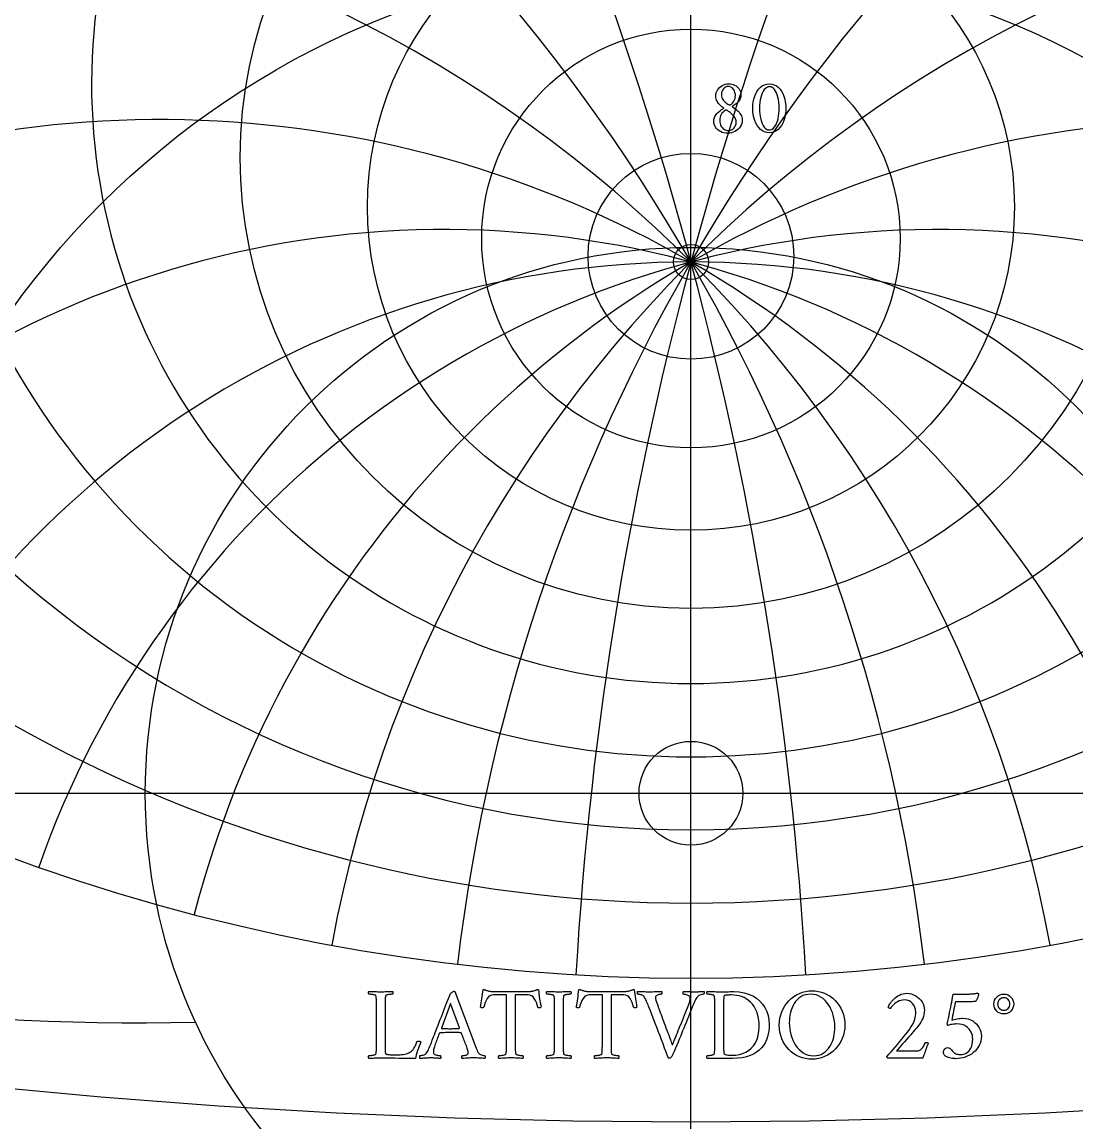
# Model space of a CAD drawing. Header units: millimetres. Extents: x -32.4 to 32.3, y -32.4 to 33.4.
# Drawn here: x -16.76 to 9.65, y -8.23 to 19.31 of the extents above; entities that cross this region are included whole.
import ezdxf

# ---------------------------------------------------------------- set-up
doc = ezdxf.new("R2010")
doc.units = ezdxf.units.MM
for name, color, linetype in [('CUT_INNER', 6, 'Continuous'), ('CUT_OUTER', 1, 'Continuous'), ('ENGRAVE', 7, 'Continuous'), ('ENGRAVE_FINE', 8, 'Continuous'), ('TEXT', 5, 'Continuous')]:
    doc.layers.add(name, color=color, linetype=linetype)

msp = doc.modelspace()

# ---------------------------------------------------------------- linework, layer by layer
at = {"layer": 'CUT_INNER'}
msp.add_circle((0, 0), 1.3, dxfattribs=at)
at = {"layer": 'CUT_OUTER'}
msp.add_arc((-0.0002, -0.0001), 32.35, 127.26523, 87.73645, dxfattribs=at)
at = {"layer": 'ENGRAVE'}
for points in [[(0, -31.9), (0, 31.9)], [(-31.9, 0), (31.9, 0)]]:
    msp.add_lwpolyline(points, dxfattribs=at)
for centre, radius in [((0, 0), 31.9), ((0, 15.9212), 11.2919), ((0, 14.686), 8.1021), ((0, 0), 20.8814), ((0, 13.8918), 5.2425), ((0, 13.4465), 2.5763), ((0, 0), 13.6687), ((0, 13.3029), 0.438)]:
    msp.add_circle(centre, radius, dxfattribs=at)
for centre, radius, start, end in [((0, 17.7632), 15.0141, 116.667, 63.333), ((0, 20.5123), 19.6005, 164.66343, 15.33657), ((0, 24.7502), 25.6619, 191.51133, 348.48867), ((0, -9.7372), 23.0401, 25, 155), ((0, -9.7372), 23.0401, 25, 155), ((0, 31.7391), 34.4882, 212.59051, 327.40949), ((0, 44.7803), 49.4096, 230.79439, 309.20561), ((-13.8782, 51.7941), 57.5436, 251.886951, 271.462631)]:
    msp.add_arc(centre, radius, start, end, dxfattribs=at)
at = {"layer": 'ENGRAVE_FINE'}
for centre, radius, start, end in [((-85.9867, -9.7372), 89.02, 3.343595, 27.337032), ((-85.9867, -9.7372), 89.02, 3.343595, 27.337032), ((85.9867, -9.7372), 89.02, 152.662968, 176.656405), ((85.9867, -9.7372), 89.02, 152.662968, 176.656405), ((-39.9066, -9.7372), 46.0802, 6.79908, 56.16718), ((-39.9066, -9.7372), 46.0802, 6.79908, 56.16718), ((39.9066, -9.7372), 46.0802, 123.83282, 173.20092), ((39.9066, -9.7372), 46.0802, 123.83282, 173.20092), ((-23.0401, -9.7372), 32.5836, 10.49339, 88.65012), ((-23.0401, -9.7372), 32.5836, 10.49339, 88.65012), ((23.0401, -9.7372), 32.5836, 91.34988, 169.50661), ((23.0401, -9.7372), 32.5836, 91.34988, 169.50661), ((-13.3022, -9.7372), 26.6044, 14.58788, 128.69057), ((-13.3022, -9.7372), 26.6044, 14.58788, 128.69057), ((13.3022, -9.7372), 26.6044, 51.30943, 165.41212), ((13.3022, -9.7372), 26.6044, 51.30943, 165.41212), ((-6.1736, -9.7372), 23.8528, 19.3086, 147.77007), ((-6.1736, -9.7372), 23.8528, 19.3086, 147.77007), ((6.1736, -9.7372), 23.8528, 32.22993, 160.6914), ((6.1736, -9.7372), 23.8528, 32.22993, 160.6914), ((0, 166.5913), 174.8167, 259.637891, 280.362109)]:
    msp.add_arc(centre, radius, start, end, dxfattribs=at)
at = {"layer": 'TEXT'}
for points in [[(0.9383, 17.7649), (0.9802, 17.7628), (1.0202, 17.7566), (1.0584, 17.7463), (1.0947, 17.7318), (1.1284, 17.7135), (1.1586, 17.6915), (1.1853, 17.6659), (1.2084, 17.6366), (1.2271, 17.6039), (1.2404, 17.5677), (1.2485, 17.5281), (1.2511, 17.4851), (1.2489, 17.4494), (1.2424, 17.4161), (1.2315, 17.3853), (1.2162, 17.3569), (1.1978, 17.3307), (1.1775, 17.3064), (1.1555, 17.284), (1.1316, 17.2636), (1.1072, 17.2449), (1.0833, 17.2277), (1.0601, 17.2119), (1.0374, 17.1976), (1.0323, 17.1954), (1.0306, 17.1927), (1.0323, 17.1896), (1.0374, 17.1859), (1.0665, 17.1692), (1.0955, 17.15), (1.1243, 17.1284), (1.153, 17.1043), (1.1805, 17.0783), (1.2055, 17.0509), (1.2281, 17.022), (1.2482, 16.9916), (1.2648, 16.9602), (1.2766, 16.928), (1.2837, 16.8951), (1.2861, 16.8615), (1.2829, 16.8151), (1.2735, 16.7711), (1.2577, 16.7296), (1.2356, 16.6905), (1.2083, 16.6546), (1.1771, 16.6228), (1.1418, 16.5949), (1.1025, 16.571), (1.0604, 16.5519), (1.0168, 16.5383), (0.9716, 16.5301), (0.9247, 16.5273), (0.8747, 16.5298), (0.8274, 16.537), (0.7829, 16.5492), (0.7412, 16.5662), (0.7031, 16.5876), (0.6695, 16.6128), (0.6404, 16.642), (0.6158, 16.675), (0.5963, 16.7113), (0.5823, 16.7503), (0.574, 16.7919), (0.5712, 16.8362), (0.5729, 16.8666), (0.578, 16.8955), (0.5865, 16.9229), (0.5984, 16.9489), (0.6128, 16.9734), (0.629, 16.9965), (0.6468, 17.0181), (0.6664, 17.0383), (0.6868, 17.057), (0.7074, 17.0742), (0.7281, 17.09), (0.7489, 17.1043), (0.7689, 17.1173), (0.7871, 17.1291), (0.8034, 17.1397), (0.8179, 17.149), (0.8208, 17.1518), (0.8218, 17.1543), (0.8208, 17.1567), (0.8179, 17.1587), (0.798, 17.1717), (0.7773, 17.1871), (0.7558, 17.2052), (0.7334, 17.2257), (0.7114, 17.2485), (0.6911, 17.2731), (0.6726, 17.2995), (0.6557, 17.3277), (0.6417, 17.3576), (0.6316, 17.3889), (0.6256, 17.4217), (0.6236, 17.456), (0.6264, 17.496), (0.6345, 17.5346), (0.6482, 17.5718), (0.6673, 17.6075), (0.6909, 17.6408), (0.7181, 17.6709), (0.7487, 17.6976), (0.7829, 17.7211), (0.8196, 17.7403), (0.8577, 17.7539), (0.8973, 17.7621), (0.9383, 17.7649)], [(0.9286, 17.6988), (0.8959, 17.6949), (0.8657, 17.6833), (0.8381, 17.6638), (0.813, 17.6366), (0.7922, 17.6041), (0.7773, 17.5686), (0.7684, 17.5303), (0.7654, 17.489), (0.7676, 17.4544), (0.7739, 17.4227), (0.7846, 17.3937), (0.7994, 17.3676), (0.8172, 17.3439), (0.8366, 17.3226), (0.8575, 17.3036), (0.8801, 17.2869), (0.9026, 17.272), (0.9238, 17.2583), (0.9434, 17.2458), (0.9617, 17.2345), (0.9638, 17.2336), (0.9665, 17.233), (0.9697, 17.2327), (0.9733, 17.2325), (0.9742, 17.2325), (0.9748, 17.2325), (0.9751, 17.2325), (0.9753, 17.2325), (0.978, 17.2327), (0.9806, 17.233), (0.9829, 17.2336), (0.985, 17.2345), (1.0127, 17.2551), (1.0374, 17.2782), (1.0593, 17.3037), (1.0782, 17.3316), (1.0935, 17.362), (1.1044, 17.3948), (1.111, 17.43), (1.1132, 17.4676), (1.1118, 17.4955), (1.1076, 17.523), (1.1006, 17.5499), (1.0908, 17.5764), (1.0785, 17.6015), (1.0639, 17.6245), (1.047, 17.6453), (1.0277, 17.6638), (1.0062, 17.6791), (0.9825, 17.6901), (0.9567, 17.6966), (0.9286, 17.6988)], [(1.9622, 17.761), (2.0266, 17.7557), (2.0858, 17.7401), (2.1397, 17.714), (2.1885, 17.6774), (2.2318, 17.6322), (2.2696, 17.5801), (2.3018, 17.521), (2.3284, 17.455), (2.3492, 17.3839), (2.3641, 17.3095), (2.373, 17.2319), (2.376, 17.1509), (2.3729, 17.07), (2.3638, 16.9924), (2.3487, 16.918), (2.3274, 16.8469), (2.3004, 16.7809), (2.2679, 16.7216), (2.23, 16.6691), (2.1866, 16.6235), (2.1379, 16.5865), (2.0843, 16.5601), (2.0257, 16.5443), (1.9622, 16.539), (1.9002, 16.5443), (1.8427, 16.5601), (1.7895, 16.5865), (1.7407, 16.6235), (1.6968, 16.6691), (1.6584, 16.7216), (1.6254, 16.7809), (1.5979, 16.8469), (1.5762, 16.918), (1.5608, 16.9924), (1.5515, 17.07), (1.5484, 17.1509), (1.5514, 17.2319), (1.5605, 17.3095), (1.5757, 17.3839), (1.5969, 17.455), (1.624, 17.521), (1.6567, 17.5801), (1.6949, 17.6322), (1.7388, 17.6774), (1.7877, 17.714), (1.8412, 17.7401), (1.8994, 17.7557), (1.9622, 17.761)], [(1.9719, 17.691), (1.9335, 17.6865), (1.8978, 17.6728), (1.865, 17.6501), (1.8349, 17.6182), (1.8079, 17.5787), (1.7842, 17.5329), (1.7637, 17.481), (1.7465, 17.4229), (1.7329, 17.36), (1.7232, 17.2937), (1.7174, 17.224), (1.7154, 17.1509), (1.7174, 17.0786), (1.7232, 17.0094), (1.7329, 16.9431), (1.7465, 16.8799), (1.7635, 16.8214), (1.7832, 16.769), (1.8057, 16.7228), (1.831, 16.6827), (1.8588, 16.6505), (1.8886, 16.6274), (1.9205, 16.6135), (1.9544, 16.6089), (1.9953, 16.6137), (2.0326, 16.6279), (2.0662, 16.6515), (2.0962, 16.6847), (2.1226, 16.7257), (2.1455, 16.7731), (2.1649, 16.8268), (2.1807, 16.8867), (2.1931, 16.9512), (2.2019, 17.0184), (2.2071, 17.0882), (2.2089, 17.1607), (2.207, 17.2336), (2.2014, 17.3027), (2.192, 17.3681), (2.1788, 17.4297), (2.1623, 17.4864), (2.1428, 17.5371), (2.1205, 17.5816), (2.0952, 17.6201), (2.0675, 17.6511), (2.0377, 17.6733), (2.0058, 17.6866), (1.9719, 17.691)], [(0.9286, 16.5953), (0.9729, 16.599), (1.0124, 16.6099), (1.0472, 16.6281), (1.0773, 16.6536), (1.1015, 16.6851), (1.1188, 16.7211), (1.1292, 16.7618), (1.1326, 16.8071), (1.1306, 16.8358), (1.1244, 16.8637), (1.114, 16.8907), (1.0996, 16.9168), (1.0824, 16.9419), (1.0637, 16.9654), (1.0435, 16.9875), (1.0219, 17.0082), (0.9999, 17.0272), (0.9787, 17.0443), (0.9581, 17.0597), (0.9383, 17.0732), (0.9207, 17.0847), (0.9068, 17.0936), (0.8965, 17.1002), (0.8898, 17.1043), (0.8861, 17.106), (0.883, 17.1072), (0.8803, 17.108), (0.8781, 17.1082), (0.8754, 17.1081), (0.8733, 17.1077), (0.8716, 17.1071), (0.8703, 17.1063), (0.8341, 17.0811), (0.8031, 17.0543), (0.7773, 17.0258), (0.7567, 16.9955), (0.741, 16.9626), (0.7297, 16.9261), (0.723, 16.8859), (0.7208, 16.8421), (0.7227, 16.8046), (0.7285, 16.7699), (0.7382, 16.7381), (0.7518, 16.709), (0.7684, 16.6829), (0.7871, 16.6602), (0.8078, 16.6407), (0.8305, 16.6245), (0.8545, 16.6117), (0.8788, 16.6026), (0.9036, 16.5971), (0.9286, 16.5953)], [(-6.5173, -6.2805), (-6.5157, -6.2765), (-6.5111, -6.2646), (-6.5034, -6.2448), (-6.4926, -6.217), (-6.4793, -6.1824), (-6.4638, -6.1422), (-6.4463, -6.0963), (-6.4266, -6.0447), (-6.4051, -5.9888), (-6.3822, -5.9298), (-6.3579, -5.8677), (-6.332, -5.8025), (-6.3054, -5.7354), (-6.2786, -5.6672), (-6.2517, -5.5981), (-6.2245, -5.528), (-6.1976, -5.4581), (-6.1711, -5.3897), (-6.1451, -5.3228), (-6.1196, -5.2573), (-6.0951, -5.1945), (-6.072, -5.1355), (-6.0504, -5.0805), (-6.0303, -5.0293), (-6.0236, -5.0186), (-6.0138, -5.0073), (-6.0009, -4.9953), (-5.9849, -4.9827), (-5.9685, -4.9714), (-5.9542, -4.9633), (-5.942, -4.9584), (-5.9318, -4.9568), (-5.9295, -4.9569), (-5.9276, -4.9571), (-5.9263, -4.9575), (-5.9254, -4.9581), (-5.9245, -4.9588), (-5.9231, -4.9597), (-5.9212, -4.9608), (-5.9189, -4.962), (-5.4034, -6.3141), (-5.378, -6.3808), (-5.3587, -6.4307), (-5.3456, -6.4637), (-5.3387, -6.4799), (-5.3306, -6.4937), (-5.3196, -6.5065), (-5.3054, -6.5183), (-5.2881, -6.5291), (-5.2694, -6.5388), (-5.2506, -6.5469), (-5.2318, -6.5536), (-5.213, -6.5589), (-5.1959, -6.5629), (-5.1823, -6.5657), (-5.172, -6.5674), (-5.1651, -6.568), (-5.1607, -6.5753), (-5.158, -6.5845), (-5.1568, -6.5954), (-5.1573, -6.6081), (-5.1586, -6.6204), (-5.1599, -6.6298), (-5.1612, -6.6365), (-5.1625, -6.6405), (-5.1991, -6.638), (-5.2337, -6.6356), (-5.2664, -6.6335), (-5.2972, -6.6314), (-5.3285, -6.6297), (-5.3626, -6.6285), (-5.3997, -6.6278), (-5.4397, -6.6276), (-5.4819, -6.6278), (-5.5203, -6.6285), (-5.555, -6.6297), (-5.586, -6.6314), (-5.617, -6.6335), (-5.6518, -6.6356), (-5.6902, -6.638), (-5.7324, -6.6405), (-5.7368, -6.6344), (-5.7398, -6.6263), (-5.7414, -6.6162), (-5.7414, -6.6042), (-5.7402, -6.5923), (-5.7379, -6.5822), (-5.7344, -6.5741), (-5.7298, -6.568), (-5.7165, -6.5674), (-5.7, -6.5657), (-5.6803, -6.5629), (-5.6573, -6.5589), (-5.6346, -6.554), (-5.6158, -6.5482), (-5.6009, -6.5417), (-5.5899, -6.5343), (-5.5854, -6.5282), (-5.5821, -6.5201), (-5.5802, -6.51), (-5.5796, -6.498), (-5.5806, -6.4844), (-5.5838, -6.4666), (-5.589, -6.4449), (-5.5964, -6.419), (-5.6054, -6.3903), (-5.6155, -6.3598), (-5.6267, -6.3275), (-5.6391, -6.2934), (-5.6521, -6.2587), (-5.665, -6.2244), (-5.678, -6.1907), (-5.6909, -6.1574), (-5.7033, -6.1258), (-5.7146, -6.0972), (-5.7247, -6.0714), (-5.7337, -6.0486), (-5.741, -6.0299), (-5.7463, -6.0166), (-5.7495, -6.0085), (-5.7505, -6.0059), (-5.7508, -6.0056), (-5.7518, -6.0046), (-5.7534, -6.003), (-5.7557, -6.0007), (-5.7583, -5.9984), (-5.7609, -5.9968), (-5.7635, -5.9958), (-5.7661, -5.9955), (-5.7866, -5.9944), (-5.8094, -5.9936), (-5.8345, -5.9931), (-5.8619, -5.9929), (-5.8899, -5.9929), (-5.9169, -5.9929), (-5.943, -5.9929), (-5.9681, -5.9929), (-5.9746, -5.9929), (-5.9811, -5.9929), (-5.9875, -5.9929), (-5.994, -5.9929), (-6.0003, -5.9929), (-6.0063, -5.9929), (-6.012, -5.9929), (-6.0173, -5.9929), (-6.0547, -5.993), (-6.0892, -5.9932), (-6.1208, -5.9937), (-6.1494, -5.9942), (-6.1786, -5.9951), (-6.2116, -5.9965), (-6.2485, -5.9983), (-6.2893, -6.0007), (-6.2908, -6.0009), (-6.2925, -6.0017), (-6.2946, -6.0029), (-6.2971, -6.0046), (-6.2993, -6.0063), (-6.301, -6.0075), (-6.3019, -6.0082), (-6.3023, -6.0085), (-6.3035, -6.0117), (-6.3071, -6.0214), (-6.3132, -6.0376), (-6.3217, -6.0603), (-6.3319, -6.0874), (-6.3431, -6.1169), (-6.3552, -6.1489), (-6.3683, -6.1833), (-6.3815, -6.2184), (-6.3939, -6.2523), (-6.4055, -6.2851), (-6.4162, -6.3167), (-6.4268, -6.3478), (-6.4353, -6.3763), (-6.4417, -6.4022), (-6.446, -6.4255), (-6.4489, -6.4464), (-6.4509, -6.465), (-6.4521, -6.4814), (-6.4525, -6.4954), (-6.45, -6.509), (-6.4425, -6.521), (-6.4299, -6.5316), (-6.4123, -6.5408), (-6.3921, -6.5485), (-6.3715, -6.5547), (-6.3507, -6.5595), (-6.3295, -6.5628), (-6.3101, -6.5651), (-6.2948, -6.5667), (-6.2836, -6.5677), (-6.2764, -6.568), (-6.2739, -6.5719), (-6.2718, -6.5787), (-6.27, -6.5881), (-6.2686, -6.6004), (-6.2678, -6.6131), (-6.2679, -6.624), (-6.2691, -6.6331), (-6.2712, -6.6405), (-6.2949, -6.6392), (-6.3168, -6.6379), (-6.337, -6.6366), (-6.3554, -6.6353), (-6.3728, -6.634), (-6.3903, -6.6327), (-6.4078, -6.6314), (-6.4253, -6.6301), (-6.4442, -6.629), (-6.4658, -6.6282), (-6.4901, -6.6277), (-6.5173, -6.6276), (-6.5446, -6.6277), (-6.5697, -6.6282), (-6.5925, -6.629), (-6.6131, -6.6301), (-6.6325, -6.6314), (-6.6519, -6.6327), (-6.6714, -6.634), (-6.6908, -6.6353), (-6.7115, -6.6366), (-6.7348, -6.6379), (-6.7607, -6.6392), (-6.7892, -6.6405), (-6.7915, -6.6365), (-6.7931, -6.6298), (-6.7941, -6.6204), (-6.7944, -6.6081), (-6.7941, -6.5954), (-6.7931, -6.5845), (-6.7915, -6.5753), (-6.7892, -6.568), (-6.7756, -6.5672), (-6.7578, -6.5651), (-6.7361, -6.5614), (-6.7102, -6.5563), (-6.6847, -6.5496), (-6.6639, -6.5411), (-6.6478, -6.5308), (-6.6364, -6.5188), (-6.6177, -6.4934), (-6.6005, -6.4666), (-6.5847, -6.4384), (-6.5704, -6.4087), (-6.5568, -6.3778), (-6.5435, -6.3462), (-6.5303, -6.3137), (-6.5173, -6.2805)], [(-4.0202, -4.9594), (-4.0035, -4.9586), (-3.9846, -4.9561), (-3.9634, -4.9521), (-3.9399, -4.9464), (-3.9169, -4.9401), (-3.8971, -4.9341), (-3.8806, -4.9285), (-3.8674, -4.9231), (-3.8578, -4.9186), (-3.8499, -4.9154), (-3.8436, -4.9134), (-3.8389, -4.9128), (-3.8348, -4.9131), (-3.8304, -4.9141), (-3.8257, -4.9157), (-3.8207, -4.9179), (-3.814, -4.9757), (-3.8068, -5.0326), (-3.7991, -5.0884), (-3.7909, -5.1433), (-3.7823, -5.1972), (-3.7731, -5.2502), (-3.7635, -5.3021), (-3.7534, -5.3531), (-3.7565, -5.3559), (-3.7605, -5.3589), (-3.7655, -5.3623), (-3.7715, -5.3661), (-3.7783, -5.3693), (-3.7858, -5.3712), (-3.7939, -5.3719), (-3.8026, -5.3712), (-3.8155, -5.3704), (-3.8259, -5.368), (-3.8337, -5.364), (-3.8389, -5.3583), (-3.8539, -5.295), (-3.8732, -5.2372), (-3.8967, -5.1849), (-3.9243, -5.1381), (-3.9564, -5.0996), (-3.993, -5.0721), (-4.0341, -5.0556), (-4.0798, -5.05), (-4.401, -5.05), (-4.401, -6.34), (-4.4009, -6.368), (-4.4006, -6.3951), (-4.4002, -6.4211), (-4.3997, -6.4462), (-4.3984, -6.4697), (-4.3961, -6.4909), (-4.3926, -6.5099), (-4.388, -6.5265), (-4.3835, -6.5328), (-4.3751, -6.5388), (-4.3628, -6.5445), (-4.3466, -6.5498), (-4.3282, -6.5546), (-4.3093, -6.5586), (-4.29, -6.5617), (-4.2701, -6.5641), (-4.2516, -6.5658), (-4.2361, -6.567), (-4.2238, -6.5677), (-4.2145, -6.568), (-4.211, -6.5741), (-4.2083, -6.5822), (-4.2064, -6.5923), (-4.2054, -6.6042), (-4.2055, -6.6162), (-4.207, -6.6263), (-4.21, -6.6344), (-4.2145, -6.6405), (-4.2529, -6.638), (-4.2905, -6.6356), (-4.3274, -6.6335), (-4.3634, -6.6314), (-4.3993, -6.6297), (-4.4356, -6.6285), (-4.4724, -6.6278), (-4.5098, -6.6276), (-4.5462, -6.6278), (-4.5829, -6.6285), (-4.62, -6.6297), (-4.6574, -6.6314), (-4.6951, -6.6335), (-4.7332, -6.6356), (-4.7715, -6.638), (-4.8102, -6.6405), (-4.8147, -6.6344), (-4.8177, -6.6263), (-4.8192, -6.6162), (-4.8193, -6.6042), (-4.8182, -6.5923), (-4.8164, -6.5822), (-4.8137, -6.5741), (-4.8102, -6.568), (-4.8008, -6.5677), (-4.7882, -6.567), (-4.7723, -6.5658), (-4.7532, -6.5641), (-4.7328, -6.5617), (-4.7128, -6.5586), (-4.6933, -6.5546), (-4.6742, -6.5498), (-4.6576, -6.5445), (-4.6454, -6.5388), (-4.6376, -6.5328), (-4.6341, -6.5265), (-4.6295, -6.5099), (-4.626, -6.4909), (-4.6236, -6.4697), (-4.6224, -6.4462), (-4.6219, -6.4211), (-4.6215, -6.3951), (-4.6212, -6.368), (-4.6211, -6.34), (-4.6211, -5.05), (-4.9475, -5.05), (-4.9932, -5.0556), (-5.0343, -5.0721), (-5.0709, -5.0996), (-5.1029, -5.1381), (-5.1308, -5.1849), (-5.1547, -5.2372), (-5.1748, -5.295), (-5.191, -5.3583), (-5.1962, -5.364), (-5.204, -5.368), (-5.2143, -5.3704), (-5.2273, -5.3712), (-5.2359, -5.3719), (-5.2438, -5.3712), (-5.2508, -5.3693), (-5.2571, -5.3661), (-5.2625, -5.3623), (-5.2671, -5.3589), (-5.2709, -5.3559), (-5.2739, -5.3531), (-5.2639, -5.3021), (-5.2545, -5.2502), (-5.2457, -5.1972), (-5.2376, -5.1433), (-5.23, -5.0884), (-5.2227, -5.0326), (-5.2158, -4.9757), (-5.2091, -4.9179), (-5.2023, -4.9159), (-5.1949, -4.915), (-5.1868, -4.9153), (-5.1781, -4.9166), (-5.1695, -4.9187), (-5.1619, -4.9209), (-5.1552, -4.9232), (-5.1496, -4.9257), (-5.1367, -4.931), (-5.1214, -4.9364), (-5.1037, -4.942), (-5.0835, -4.9477), (-5.0629, -4.9528), (-5.0437, -4.9565), (-5.026, -4.9587), (-5.0097, -4.9594)], [(-1.619, -4.9594), (-1.6023, -4.9586), (-1.5833, -4.9561), (-1.5621, -4.9521), (-1.5387, -4.9464), (-1.5157, -4.9401), (-1.4959, -4.9341), (-1.4794, -4.9285), (-1.4661, -4.9231), (-1.4566, -4.9186), (-1.4486, -4.9154), (-1.4423, -4.9134), (-1.4376, -4.9128), (-1.4336, -4.9131), (-1.4292, -4.9141), (-1.4245, -4.9157), (-1.4195, -4.9179), (-1.4128, -4.9757), (-1.4056, -5.0326), (-1.3979, -5.0884), (-1.3897, -5.1433), (-1.381, -5.1972), (-1.3719, -5.2502), (-1.3623, -5.3021), (-1.3521, -5.3531), (-1.3552, -5.3559), (-1.3593, -5.3589), (-1.3643, -5.3623), (-1.3703, -5.3661), (-1.3771, -5.3693), (-1.3845, -5.3712), (-1.3926, -5.3719), (-1.4014, -5.3712), (-1.4143, -5.3704), (-1.4247, -5.368), (-1.4324, -5.364), (-1.4376, -5.3583), (-1.4527, -5.295), (-1.472, -5.2372), (-1.4954, -5.1849), (-1.5231, -5.1381), (-1.5552, -5.0996), (-1.5918, -5.0721), (-1.6329, -5.0556), (-1.6785, -5.05), (-1.9997, -5.05), (-1.9997, -6.34), (-1.9996, -6.368), (-1.9994, -6.3951), (-1.999, -6.4211), (-1.9984, -6.4462), (-1.9972, -6.4697), (-1.9949, -6.4909), (-1.9914, -6.5099), (-1.9868, -6.5265), (-1.9822, -6.5328), (-1.9738, -6.5388), (-1.9615, -6.5445), (-1.9453, -6.5498), (-1.927, -6.5546), (-1.9081, -6.5586), (-1.8887, -6.5617), (-1.8689, -6.5641), (-1.8504, -6.5658), (-1.8349, -6.567), (-1.8225, -6.5677), (-1.8132, -6.568), (-1.8097, -6.5741), (-1.8071, -6.5822), (-1.8052, -6.5923), (-1.8042, -6.6042), (-1.8042, -6.6162), (-1.8058, -6.6263), (-1.8088, -6.6344), (-1.8132, -6.6405), (-1.8517, -6.638), (-1.8893, -6.6356), (-1.9261, -6.6335), (-1.9622, -6.6314), (-1.998, -6.6297), (-2.0344, -6.6285), (-2.0712, -6.6278), (-2.1085, -6.6276), (-2.1449, -6.6278), (-2.1817, -6.6285), (-2.2188, -6.6297), (-2.2562, -6.6314), (-2.2939, -6.6335), (-2.3319, -6.6356), (-2.3703, -6.638), (-2.409, -6.6405), (-2.4135, -6.6344), (-2.4164, -6.6263), (-2.418, -6.6162), (-2.4181, -6.6042), (-2.417, -6.5923), (-2.4152, -6.5822), (-2.4125, -6.5741), (-2.409, -6.568), (-2.3996, -6.5677), (-2.387, -6.567), (-2.3711, -6.5658), (-2.352, -6.5641), (-2.3315, -6.5617), (-2.3115, -6.5586), (-2.292, -6.5546), (-2.273, -6.5498), (-2.2564, -6.5445), (-2.2442, -6.5388), (-2.2363, -6.5328), (-2.2329, -6.5265), (-2.2282, -6.5099), (-2.2248, -6.4909), (-2.2224, -6.4697), (-2.2212, -6.4462), (-2.2206, -6.4211), (-2.2202, -6.3951), (-2.22, -6.368), (-2.2199, -6.34), (-2.2199, -5.05), (-2.5463, -5.05), (-2.5919, -5.0556), (-2.6331, -5.0721), (-2.6697, -5.0996), (-2.7017, -5.1381), (-2.7296, -5.1849), (-2.7535, -5.2372), (-2.7736, -5.295), (-2.7898, -5.3583), (-2.795, -5.364), (-2.8027, -5.368), (-2.8131, -5.3704), (-2.826, -5.3712), (-2.8347, -5.3719), (-2.8426, -5.3712), (-2.8496, -5.3693), (-2.8558, -5.3661), (-2.8613, -5.3623), (-2.8659, -5.3589), (-2.8697, -5.3559), (-2.8727, -5.3531), (-2.8626, -5.3021), (-2.8532, -5.2502), (-2.8445, -5.1972), (-2.8364, -5.1433), (-2.8288, -5.0884), (-2.8215, -5.0326), (-2.8145, -4.9757), (-2.8079, -4.9179), (-2.8011, -4.9159), (-2.7937, -4.915), (-2.7856, -4.9153), (-2.7768, -4.9166), (-2.7682, -4.9187), (-2.7606, -4.9209), (-2.754, -4.9232), (-2.7483, -4.9257), (-2.7355, -4.931), (-2.7202, -4.9364), (-2.7024, -4.942), (-2.6823, -4.9477), (-2.6616, -4.9528), (-2.6425, -4.9565), (-2.6247, -4.9587), (-2.6085, -4.9594)], [(3.0307, -4.9464), (3.1136, -4.9503), (3.1942, -4.962), (3.2723, -4.9814), (3.348, -5.0086), (3.4203, -5.043), (3.4882, -5.084), (3.5517, -5.1317), (3.6109, -5.186), (3.6649, -5.2463), (3.7129, -5.3117), (3.7549, -5.3823), (3.7909, -5.458), (3.8198, -5.5384), (3.8405, -5.6228), (3.8529, -5.7113), (3.857, -5.8038), (3.8529, -5.8917), (3.8405, -5.9764), (3.8198, -6.0581), (3.7909, -6.1367), (3.7549, -6.2115), (3.7129, -6.2817), (3.6649, -6.3475), (3.6109, -6.4087), (3.5517, -6.4644), (3.4882, -6.5136), (3.4203, -6.5563), (3.348, -6.5926), (3.2723, -6.6215), (3.1942, -6.6421), (3.1136, -6.6545), (3.0307, -6.6586), (2.9488, -6.6548), (2.8691, -6.6431), (2.7915, -6.6237), (2.716, -6.5965), (2.6437, -6.5621), (2.5761, -6.521), (2.5129, -6.4733), (2.4543, -6.419), (2.401, -6.3588), (2.3536, -6.2934), (2.3123, -6.2228), (2.2769, -6.147), (2.2486, -6.0668), (2.2283, -5.9829), (2.2162, -5.8952), (2.2121, -5.8038), (2.2162, -5.7159), (2.2283, -5.6309), (2.2486, -5.5488), (2.2769, -5.4697), (2.3123, -5.3943), (2.3536, -5.3237), (2.401, -5.2577), (2.4543, -5.1964), (2.5129, -5.1407), (2.5761, -5.0915), (2.6437, -5.0488), (2.716, -5.0125), (2.7915, -4.9836), (2.8691, -4.9629), (2.9488, -4.9506), (3.0307, -4.9464)], [(-7.6596, -6.34), (-7.6596, -6.3429), (-7.6596, -6.3465), (-7.6596, -6.3507), (-7.6596, -6.3556), (-7.6596, -6.3681), (-7.6596, -6.3824), (-7.6596, -6.3986), (-7.6596, -6.4164), (-7.6594, -6.4348), (-7.6589, -6.4524), (-7.6581, -6.4691), (-7.657, -6.4851), (-7.6554, -6.499), (-7.6531, -6.5097), (-7.6502, -6.5171), (-7.6466, -6.5214), (-7.633, -6.5295), (-7.6178, -6.5359), (-7.6012, -6.5405), (-7.5832, -6.5434), (-7.5617, -6.5451), (-7.5349, -6.5463), (-7.5028, -6.547), (-7.4653, -6.5473), (-7.3228, -6.5473), (-7.2857, -6.5462), (-7.2468, -6.543), (-7.206, -6.5378), (-7.1635, -6.5304), (-7.1223, -6.5208), (-7.0855, -6.5087), (-7.053, -6.4942), (-7.025, -6.4773), (-7.002, -6.4589), (-6.9799, -6.4372), (-6.9587, -6.4122), (-6.9382, -6.3841), (-6.9187, -6.3517), (-6.9003, -6.3141), (-6.8831, -6.2714), (-6.8669, -6.2235), (-6.8627, -6.2167), (-6.8553, -6.2118), (-6.8446, -6.2089), (-6.8307, -6.2079), (-6.8093, -6.2089), (-6.7918, -6.2118), (-6.7782, -6.2167), (-6.7685, -6.2235), (-6.787, -6.2761), (-6.8064, -6.3303), (-6.8266, -6.3862), (-6.8475, -6.4436), (-6.867, -6.4998), (-6.8828, -6.5518), (-6.8949, -6.5995), (-6.9032, -6.6431), (-7.0054, -6.6428), (-7.1072, -6.6418), (-7.2087, -6.6402), (-7.3099, -6.6379), (-7.4142, -6.6356), (-7.5249, -6.634), (-7.6421, -6.6331), (-7.7658, -6.6327), (-7.8087, -6.633), (-7.8493, -6.6337), (-7.8877, -6.6349), (-7.9238, -6.6366), (-7.9591, -6.6383), (-7.995, -6.6395), (-8.0316, -6.6403), (-8.0689, -6.6405), (-8.0733, -6.6344), (-8.0763, -6.6263), (-8.0778, -6.6162), (-8.0779, -6.6042), (-8.0769, -6.5923), (-8.075, -6.5822), (-8.0723, -6.5741), (-8.0689, -6.568), (-8.0595, -6.5677), (-8.0468, -6.567), (-8.031, -6.5658), (-8.0119, -6.5641), (-7.9914, -6.5617), (-7.9714, -6.5586), (-7.9519, -6.5546), (-7.9329, -6.5498), (-7.9163, -6.5445), (-7.904, -6.5388), (-7.8962, -6.5328), (-7.8927, -6.5265), (-7.8881, -6.5099), (-7.8846, -6.4909), (-7.8823, -6.4697), (-7.8811, -6.4462), (-7.8805, -6.4211), (-7.8801, -6.3951), (-7.8798, -6.368), (-7.8798, -6.34), (-7.8798, -5.2599), (-7.8798, -5.2318), (-7.8801, -5.2045), (-7.8805, -5.178), (-7.8811, -5.1524), (-7.8823, -5.1283), (-7.8846, -5.1067), (-7.8881, -5.0875), (-7.8927, -5.0708), (-7.8962, -5.0635), (-7.904, -5.0572), (-7.9163, -5.0518), (-7.9329, -5.0475), (-7.9519, -5.0438), (-7.9714, -5.0407), (-7.9914, -5.038), (-8.0119, -5.0358), (-8.031, -5.0341), (-8.0468, -5.0329), (-8.0595, -5.0322), (-8.0689, -5.0319), (-8.0723, -5.0258), (-8.075, -5.0177), (-8.0769, -5.0076), (-8.0779, -4.9957), (-8.0778, -4.9837), (-8.0763, -4.9736), (-8.0733, -4.9655), (-8.0689, -4.9594), (-8.0302, -4.9608), (-7.9918, -4.9623), (-7.9537, -4.964), (-7.916, -4.9659), (-7.8786, -4.9676), (-7.8416, -4.9688), (-7.8048, -4.9695), (-7.7684, -4.9697), (-7.7311, -4.9695), (-7.6942, -4.9688), (-7.6579, -4.9676), (-7.622, -4.9659), (-7.586, -4.964), (-7.5492, -4.9623), (-7.5115, -4.9608), (-7.4731, -4.9594), (-7.4686, -4.9655), (-7.4656, -4.9736), (-7.4641, -4.9837), (-7.464, -4.9957), (-7.4651, -5.0076), (-7.4669, -5.0177), (-7.4696, -5.0258), (-7.4731, -5.0319), (-7.4825, -5.0322), (-7.4951, -5.0329), (-7.511, -5.0341), (-7.5301, -5.0358), (-7.5505, -5.038), (-7.5702, -5.0407), (-7.5893, -5.0438), (-7.6078, -5.0475), (-7.624, -5.0518), (-7.6363, -5.0572), (-7.6447, -5.0635), (-7.6492, -5.0708), (-7.6527, -5.0847), (-7.6554, -5.1006), (-7.6572, -5.1184), (-7.6583, -5.1381), (-7.6589, -5.1593), (-7.6593, -5.1815), (-7.6595, -5.2047), (-7.6596, -5.2288), (-7.6596, -5.2327), (-7.6596, -5.2366), (-7.6596, -5.2404), (-7.6596, -5.2443), (-7.6596, -5.2482), (-7.6596, -5.2521), (-7.6596, -5.256), (-7.6596, -5.2599)], [(-3.3078, -4.9697), (-3.2705, -4.9695), (-3.2337, -4.9688), (-3.1973, -4.9676), (-3.1615, -4.9659), (-3.1255, -4.964), (-3.0886, -4.9623), (-3.051, -4.9608), (-3.0125, -4.9594), (-3.0081, -4.9655), (-3.0051, -4.9736), (-3.0036, -4.9837), (-3.0035, -4.9957), (-3.0045, -5.0076), (-3.0064, -5.0177), (-3.0091, -5.0258), (-3.0125, -5.0319), (-3.0219, -5.0322), (-3.0346, -5.0329), (-3.0504, -5.0341), (-3.0695, -5.0358), (-3.0899, -5.038), (-3.1097, -5.0407), (-3.1288, -5.0438), (-3.1472, -5.0475), (-3.1634, -5.0518), (-3.1757, -5.0572), (-3.1842, -5.0635), (-3.1887, -5.0708), (-3.1922, -5.0847), (-3.1948, -5.1006), (-3.1967, -5.1184), (-3.1978, -5.1381), (-3.1983, -5.1593), (-3.1987, -5.1815), (-3.199, -5.2047), (-3.199, -5.2288), (-3.199, -5.2327), (-3.199, -5.2366), (-3.199, -5.2404), (-3.199, -5.2443), (-3.199, -5.2482), (-3.199, -5.2521), (-3.199, -5.256), (-3.199, -5.2599), (-3.199, -6.34), (-3.199, -6.3439), (-3.199, -6.3478), (-3.199, -6.3517), (-3.199, -6.3556), (-3.199, -6.3595), (-3.199, -6.3633), (-3.199, -6.3672), (-3.199, -6.3711), (-3.199, -6.3952), (-3.1987, -6.4181), (-3.1983, -6.4398), (-3.1978, -6.4605), (-3.1967, -6.4797), (-3.1948, -6.4971), (-3.1922, -6.5127), (-3.1887, -6.5265), (-3.1842, -6.5328), (-3.1757, -6.5388), (-3.1634, -6.5445), (-3.1472, -6.5498), (-3.1288, -6.5546), (-3.1097, -6.5586), (-3.0899, -6.5617), (-3.0695, -6.5641), (-3.0504, -6.5658), (-3.0346, -6.567), (-3.0219, -6.5677), (-3.0125, -6.568), (-3.0091, -6.5741), (-3.0064, -6.5822), (-3.0045, -6.5923), (-3.0035, -6.6042), (-3.0036, -6.6162), (-3.0051, -6.6263), (-3.0081, -6.6344), (-3.0125, -6.6405), (-3.051, -6.638), (-3.0886, -6.6356), (-3.1255, -6.6335), (-3.1615, -6.6314), (-3.1973, -6.6297), (-3.2337, -6.6285), (-3.2705, -6.6278), (-3.3078, -6.6276), (-3.3443, -6.6278), (-3.381, -6.6285), (-3.4181, -6.6297), (-3.4555, -6.6314), (-3.4932, -6.6335), (-3.5313, -6.6356), (-3.5696, -6.638), (-3.6083, -6.6405), (-3.6128, -6.6344), (-3.6158, -6.6263), (-3.6173, -6.6162), (-3.6174, -6.6042), (-3.6163, -6.5923), (-3.6145, -6.5822), (-3.6118, -6.5741), (-3.6083, -6.568), (-3.5989, -6.5677), (-3.5863, -6.567), (-3.5704, -6.5658), (-3.5513, -6.5641), (-3.5309, -6.5617), (-3.5109, -6.5586), (-3.4914, -6.5546), (-3.4723, -6.5498), (-3.4557, -6.5445), (-3.4435, -6.5388), (-3.4357, -6.5328), (-3.4322, -6.5265), (-3.4276, -6.5099), (-3.4241, -6.4909), (-3.4217, -6.4697), (-3.4205, -6.4462), (-3.42, -6.4211), (-3.4195, -6.3951), (-3.4193, -6.368), (-3.4192, -6.34), (-3.4192, -5.2599), (-3.4193, -5.2318), (-3.4195, -5.2045), (-3.42, -5.178), (-3.4205, -5.1524), (-3.4217, -5.1283), (-3.4241, -5.1067), (-3.4276, -5.0875), (-3.4322, -5.0708), (-3.4357, -5.0635), (-3.4435, -5.0572), (-3.4557, -5.0518), (-3.4723, -5.0475), (-3.4914, -5.0438), (-3.5109, -5.0407), (-3.5309, -5.038), (-3.5513, -5.0358), (-3.5704, -5.0341), (-3.5863, -5.0329), (-3.5989, -5.0322), (-3.6083, -5.0319), (-3.6118, -5.0258), (-3.6145, -5.0177), (-3.6163, -5.0076), (-3.6174, -4.9957), (-3.6173, -4.9837), (-3.6158, -4.9736), (-3.6128, -4.9655), (-3.6083, -4.9594), (-3.5696, -4.9608), (-3.5313, -4.9623), (-3.4932, -4.964), (-3.4555, -4.9659), (-3.4181, -4.9676), (-3.381, -4.9688), (-3.3443, -4.9695), (-3.3078, -4.9697)], [(-1.0439, -4.9697), (-1.0028, -4.9695), (-0.9623, -4.9688), (-0.9225, -4.9676), (-0.8833, -4.9659), (-0.8446, -4.964), (-0.8062, -4.9623), (-0.7682, -4.9608), (-0.7305, -4.9594), (-0.7283, -4.9658), (-0.7269, -4.9746), (-0.7263, -4.9859), (-0.7266, -4.9995), (-0.7276, -5.0127), (-0.7295, -5.0225), (-0.7322, -5.0289), (-0.7357, -5.0319), (-0.7425, -5.0323), (-0.7528, -5.0335), (-0.7665, -5.0356), (-0.7836, -5.0384), (-0.8021, -5.0423), (-0.8202, -5.0475), (-0.8377, -5.0539), (-0.8548, -5.0617), (-0.8695, -5.0713), (-0.8801, -5.0834), (-0.8864, -5.0979), (-0.8885, -5.1148), (-0.8856, -5.141), (-0.8768, -5.1783), (-0.8623, -5.2265), (-0.8419, -5.2858), (-0.8306, -5.3166), (-0.8176, -5.3521), (-0.8028, -5.3924), (-0.7862, -5.4373), (-0.7683, -5.4858), (-0.7496, -5.5367), (-0.7301, -5.59), (-0.7097, -5.6458), (-0.6889, -5.7028), (-0.668, -5.7598), (-0.6469, -5.8168), (-0.6256, -5.8738), (-0.6047, -5.9296), (-0.5848, -5.9832), (-0.5658, -6.0345), (-0.5479, -6.0836), (-0.5312, -6.1293), (-0.5161, -6.1707), (-0.5027, -6.2077), (-0.4909, -6.2403), (-0.4811, -6.2673), (-0.4737, -6.2873), (-0.4688, -6.3003), (-0.4663, -6.3064), (-0.4622, -6.2975), (-0.4552, -6.2814), (-0.4454, -6.258), (-0.4326, -6.2273), (-0.4174, -6.1907), (-0.4005, -6.1493), (-0.3818, -6.1033), (-0.3613, -6.0525), (-0.3394, -5.998), (-0.3163, -5.9408), (-0.2921, -5.8808), (-0.2668, -5.8181), (-0.2408, -5.7537), (-0.2147, -5.6889), (-0.1884, -5.6236), (-0.1619, -5.5578), (-0.1357, -5.4927), (-0.1104, -5.4295), (-0.0859, -5.3683), (-0.0622, -5.3091), (-0.0534, -5.2867), (-0.0453, -5.2637), (-0.0379, -5.2401), (-0.0311, -5.2158), (-0.0254, -5.1922), (-0.0214, -5.1705), (-0.0189, -5.1507), (-0.0181, -5.1329), (-0.0203, -5.1135), (-0.0269, -5.0967), (-0.0378, -5.0824), (-0.0531, -5.0708), (-0.0709, -5.0612), (-0.0894, -5.0533), (-0.1085, -5.047), (-0.1282, -5.0423), (-0.1468, -5.0389), (-0.1622, -5.0364), (-0.1746, -5.035), (-0.1839, -5.0345), (-0.1884, -5.0304), (-0.1917, -5.0232), (-0.1936, -5.0129), (-0.1943, -4.9995), (-0.1936, -4.9859), (-0.1917, -4.9746), (-0.1884, -4.9658), (-0.1839, -4.9594), (-0.1494, -4.9608), (-0.1159, -4.9623), (-0.0834, -4.964), (-0.0518, -4.9659), (-0.0202, -4.9676), (0.0123, -4.9688), (0.0458, -4.9695), (0.0803, -4.9697), (0.1086, -4.9697), (0.1337, -4.9694), (0.1558, -4.969), (0.1748, -4.9685), (0.1923, -4.9677), (0.2095, -4.9668), (0.2266, -4.9658), (0.2435, -4.9646), (0.2613, -4.9633), (0.2811, -4.962), (0.3027, -4.9607), (0.3264, -4.9594), (0.3285, -4.9659), (0.3296, -4.9749), (0.3298, -4.9866), (0.329, -5.0008), (0.3275, -5.0144), (0.3257, -5.0241), (0.3236, -5.03), (0.3212, -5.0319), (0.3109, -5.0327), (0.2956, -5.0352), (0.2753, -5.0392), (0.25, -5.0449), (0.2235, -5.053), (0.1998, -5.0643), (0.1788, -5.0789), (0.1606, -5.0967), (0.1481, -5.1129), (0.1337, -5.1359), (0.1176, -5.1654), (0.0997, -5.2016), (0.0815, -5.2407), (0.0644, -5.279), (0.0485, -5.3164), (0.0337, -5.3531), (-0.0006, -5.4381), (-0.0334, -5.5195), (-0.0647, -5.5974), (-0.0945, -5.6717), (-0.1235, -5.7436), (-0.1522, -5.8142), (-0.1805, -5.8835), (-0.2085, -5.9515), (-0.2366, -6.0195), (-0.2652, -6.0888), (-0.2942, -6.1594), (-0.3238, -6.2312), (-0.3546, -6.3057), (-0.3873, -6.3841), (-0.4219, -6.4663), (-0.4585, -6.5524), (-0.4691, -6.5751), (-0.4802, -6.5939), (-0.4918, -6.6088), (-0.5038, -6.6198), (-0.5162, -6.6277), (-0.5287, -6.6334), (-0.5415, -6.6368), (-0.5543, -6.6379), (-0.5581, -6.6369), (-0.5615, -6.6337), (-0.5645, -6.6284), (-0.5673, -6.6211), (-0.5699, -6.6132), (-0.5725, -6.6065), (-0.5751, -6.6009), (-0.5776, -6.5965), (-0.6197, -6.4857), (-0.6602, -6.3786), (-0.6993, -6.2752), (-0.7369, -6.1755), (-0.774, -6.0774), (-0.8114, -5.9784), (-0.8491, -5.8785), (-0.8872, -5.7779), (-0.9266, -5.6743), (-0.9685, -5.5655), (-1.0127, -5.4515), (-1.0594, -5.3324), (-1.0736, -5.2958), (-1.0876, -5.2612), (-1.1015, -5.2285), (-1.1151, -5.1977), (-1.1291, -5.1686), (-1.144, -5.1407), (-1.1596, -5.1142), (-1.176, -5.0889), (-1.1838, -5.079), (-1.1941, -5.0701), (-1.2071, -5.0622), (-1.2226, -5.0552), (-1.2394, -5.0492), (-1.256, -5.0442), (-1.2724, -5.0402), (-1.2887, -5.0371), (-1.3038, -5.0348), (-1.3169, -5.0332), (-1.3278, -5.0322), (-1.3366, -5.0319), (-1.3377, -5.0297), (-1.3385, -5.0232), (-1.339, -5.0122), (-1.3392, -4.9969), (-1.339, -4.9815), (-1.3385, -4.9701), (-1.3377, -4.9627), (-1.3366, -4.9594), (-1.2944, -4.9608), (-1.256, -4.9623), (-1.2213, -4.964), (-1.1903, -4.9659), (-1.1593, -4.9676), (-1.1245, -4.9688), (-1.0861, -4.9695), (-1.0439, -4.9697)], [(1.0724, -4.9672), (1.2061, -4.9739), (1.3301, -4.994), (1.4444, -5.0276), (1.549, -5.0747), (1.6429, -5.1333), (1.7252, -5.2016), (1.7957, -5.2796), (1.8547, -5.3674), (1.9011, -5.4631), (1.9343, -5.5652), (1.9542, -5.6736), (1.9609, -5.7883), (1.9581, -5.8681), (1.9499, -5.9469), (1.9361, -6.0248), (1.9168, -6.1017), (1.891, -6.1762), (1.8576, -6.2468), (1.8165, -6.3135), (1.7679, -6.3763), (1.7108, -6.434), (1.6445, -6.4854), (1.569, -6.5305), (1.4843, -6.5693), (1.3894, -6.6004), (1.2835, -6.6227), (1.1666, -6.6361), (1.0387, -6.6405), (0.4067, -6.6405), (0.4022, -6.6344), (0.3992, -6.6263), (0.3977, -6.6162), (0.3976, -6.6042), (0.3987, -6.5923), (0.4005, -6.5822), (0.4032, -6.5741), (0.4067, -6.568), (0.4161, -6.5677), (0.4287, -6.567), (0.4446, -6.5658), (0.4637, -6.5641), (0.4841, -6.5617), (0.5041, -6.5586), (0.5236, -6.5546), (0.5427, -6.5498), (0.5593, -6.5445), (0.5715, -6.5388), (0.5793, -6.5328), (0.5828, -6.5265), (0.5874, -6.5099), (0.5909, -6.4909), (0.5933, -6.4697), (0.5945, -6.4462), (0.595, -6.4211), (0.5955, -6.3951), (0.5957, -6.368), (0.5958, -6.34), (0.5958, -5.2599), (0.5957, -5.2318), (0.5955, -5.2045), (0.595, -5.178), (0.5945, -5.1524), (0.5933, -5.1283), (0.5909, -5.1067), (0.5874, -5.0875), (0.5828, -5.0708), (0.5793, -5.0635), (0.5715, -5.0572), (0.5593, -5.0518), (0.5427, -5.0475), (0.5236, -5.0438), (0.5041, -5.0407), (0.4841, -5.038), (0.4637, -5.0358), (0.4446, -5.0341), (0.4287, -5.0329), (0.4161, -5.0322), (0.4067, -5.0319), (0.4032, -5.0258), (0.4005, -5.0177), (0.3987, -5.0076), (0.3976, -4.9957), (0.3977, -4.9837), (0.3992, -4.9736), (0.4022, -4.9655), (0.4067, -4.9594), (0.4454, -4.9608), (0.4837, -4.9623), (0.5218, -4.964), (0.5595, -4.9659), (0.5969, -4.9676), (0.634, -4.9688), (0.6707, -4.9695), (0.7072, -4.9697), (0.7465, -4.9697), (0.7894, -4.9694), (0.8359, -4.969), (0.8859, -4.9685), (0.9364, -4.9679), (0.9843, -4.9675), (1.0297, -4.9672), (1.0724, -4.9672)], [(0.8185, -5.265), (0.8185, -6.3426), (0.8185, -6.3531), (0.8185, -6.3663), (0.8185, -6.3822), (0.8185, -6.4009), (0.8188, -6.4208), (0.8195, -6.4404), (0.8207, -6.4597), (0.8224, -6.4786), (0.8245, -6.4955), (0.8266, -6.5087), (0.829, -6.5182), (0.8315, -6.5239), (0.8421, -6.5335), (0.8584, -6.5414), (0.8803, -6.5477), (0.9079, -6.5524), (0.9389, -6.5558), (0.971, -6.5583), (1.0043, -6.5597), (1.0387, -6.5602), (1.1275, -6.5553), (1.2126, -6.5408), (1.2939, -6.5165), (1.3716, -6.4825), (1.4437, -6.4385), (1.5085, -6.3844), (1.5661, -6.32), (1.6164, -6.2455), (1.6572, -6.1604), (1.6863, -6.0645), (1.7038, -5.9577), (1.7096, -5.8401), (1.706, -5.7366), (1.695, -5.6413), (1.6768, -5.554), (1.6513, -5.4749), (1.6196, -5.4032), (1.5827, -5.3385), (1.5406, -5.2808), (1.4933, -5.2301), (1.4418, -5.186), (1.3871, -5.1485), (1.3292, -5.1174), (1.268, -5.0928), (1.2044, -5.0741), (1.1394, -5.0607), (1.073, -5.0527), (1.005, -5.05), (0.9957, -5.0501), (0.983, -5.0504), (0.9672, -5.0508), (0.9481, -5.0513), (0.9277, -5.0522), (0.9079, -5.0536), (0.8888, -5.0555), (0.8703, -5.0578), (0.8542, -5.0609), (0.8419, -5.0649), (0.8334, -5.07), (0.8289, -5.076), (0.8254, -5.09), (0.8228, -5.1061), (0.8209, -5.1243), (0.8198, -5.1446), (0.8193, -5.1662), (0.8189, -5.1883), (0.8186, -5.2109), (0.8185, -5.234), (0.8185, -5.2378), (0.8185, -5.2417), (0.8185, -5.2456), (0.8185, -5.2495), (0.8185, -5.2534), (0.8185, -5.2573), (0.8185, -5.2612), (0.8185, -5.265)], [(2.9944, -5.0319), (2.9258, -5.0359), (2.8623, -5.0478), (2.804, -5.0676), (2.7509, -5.0954), (2.7028, -5.1296), (2.6593, -5.1689), (2.6205, -5.2132), (2.5864, -5.2625), (2.5568, -5.3157), (2.5314, -5.3719), (2.5102, -5.431), (2.4932, -5.493), (2.4802, -5.5565), (2.4708, -5.6199), (2.4653, -5.6834), (2.4634, -5.7468), (2.4659, -5.8206), (2.4734, -5.8942), (2.486, -5.9676), (2.5035, -6.0408), (2.526, -6.1124), (2.5531, -6.1807), (2.5849, -6.2458), (2.6214, -6.3076), (2.6624, -6.3649), (2.7079, -6.4161), (2.7576, -6.4614), (2.8118, -6.5006), (2.8703, -6.5324), (2.9332, -6.555), (3.0005, -6.5686), (3.0721, -6.5732), (3.1408, -6.5692), (3.2042, -6.5573), (3.2625, -6.5375), (3.3156, -6.5097), (3.3639, -6.4753), (3.4076, -6.4355), (3.4467, -6.3905), (3.4814, -6.34), (3.5116, -6.2856), (3.5374, -6.2283), (3.5589, -6.1683), (3.5759, -6.1056), (3.589, -6.0416), (3.5983, -5.9777), (3.6039, -5.914), (3.6057, -5.8505), (3.6032, -5.7768), (3.5957, -5.7035), (3.5831, -5.6304), (3.5656, -5.5578), (3.5431, -5.4868), (3.5157, -5.4192), (3.4835, -5.3547), (3.4464, -5.2935), (3.4048, -5.237), (3.359, -5.1864), (3.309, -5.1418), (3.2547, -5.1031), (3.1962, -5.072), (3.1333, -5.0497), (3.0661, -5.0364), (2.9944, -5.0319)], [(5.9448, -6.2545), (5.9317, -6.2867), (5.9182, -6.3209), (5.9045, -6.3573), (5.8904, -6.3957), (5.8765, -6.4345), (5.8632, -6.4718), (5.8506, -6.5077), (5.8386, -6.5421), (5.8279, -6.573), (5.8192, -6.5984), (5.8124, -6.6183), (5.8075, -6.6327), (4.932, -6.6327), (4.928, -6.6297), (4.9239, -6.6259), (4.9196, -6.6213), (4.9151, -6.6159), (4.9112, -6.6103), (4.9083, -6.6052), (4.9066, -6.6006), (4.9061, -6.5965), (4.9595, -6.5362), (5.0136, -6.4747), (5.0683, -6.4119), (5.1237, -6.3478), (5.1787, -6.2832), (5.2325, -6.2189), (5.2849, -6.155), (5.3361, -6.0914), (5.3848, -6.0292), (5.43, -5.9696), (5.4716, -5.9126), (5.5096, -5.8582), (5.545, -5.803), (5.5734, -5.7514), (5.5949, -5.7033), (5.6093, -5.6588), (5.619, -5.6155), (5.6259, -5.5714), (5.63, -5.5262), (5.6314, -5.48), (5.6264, -5.4179), (5.6116, -5.3609), (5.5869, -5.3091), (5.5524, -5.2625), (5.5102, -5.2239), (5.4627, -5.1964), (5.4098, -5.1799), (5.3516, -5.1744), (5.3027, -5.1771), (5.2571, -5.1854), (5.2146, -5.1992), (5.1755, -5.2184), (5.1397, -5.2409), (5.1075, -5.2644), (5.0788, -5.2888), (5.0537, -5.3143), (5.0323, -5.3385), (5.0149, -5.3596), (5.0013, -5.3774), (4.9916, -5.392), (4.9837, -5.3909), (4.9757, -5.3878), (4.9675, -5.3825), (4.9592, -5.3751), (4.9518, -5.3673), (4.9465, -5.3606), (4.9434, -5.355), (4.9423, -5.3505), (4.9479, -5.3368), (4.9569, -5.3191), (4.9693, -5.2973), (4.9851, -5.2715), (5.0043, -5.2434), (5.0268, -5.2145), (5.0528, -5.1851), (5.0822, -5.155), (5.1145, -5.1257), (5.1492, -5.0986), (5.1864, -5.0738), (5.226, -5.0513), (5.268, -5.0326), (5.3124, -5.0193), (5.3593, -5.0113), (5.4086, -5.0086), (5.4681, -5.0124), (5.5248, -5.0238), (5.5788, -5.0428), (5.6301, -5.0695), (5.6773, -5.1021), (5.7194, -5.1391), (5.7563, -5.1805), (5.7881, -5.2262), (5.8136, -5.2749), (5.8318, -5.3253), (5.8427, -5.3772), (5.8464, -5.4308), (5.8439, -5.4844), (5.8366, -5.5364), (5.8245, -5.5867), (5.8075, -5.6355), (5.7863, -5.6826), (5.7615, -5.7281), (5.7332, -5.7719), (5.7013, -5.8142), (5.6561, -5.8695), (5.6084, -5.9265), (5.5583, -5.9854), (5.5057, -6.046), (5.4527, -6.1066), (5.4011, -6.1652), (5.351, -6.2218), (5.3024, -6.2766), (5.2569, -6.3276), (5.2163, -6.3734), (5.1805, -6.4138), (5.1496, -6.4488), (5.6521, -6.4488), (5.6879, -6.4458), (5.7204, -6.4368), (5.7495, -6.4219), (5.7751, -6.4009), (5.7987, -6.3738), (5.8214, -6.3404), (5.8434, -6.3006), (5.8645, -6.2545), (5.8682, -6.2477), (5.8742, -6.2429), (5.8825, -6.24), (5.893, -6.239), (5.8975, -6.2393), (5.9033, -6.2403), (5.9105, -6.2419), (5.9189, -6.2442), (5.9273, -6.2468), (5.9344, -6.2494), (5.9403, -6.252), (5.9448, -6.2545)], [(6.8022, -5.6329), (6.8745, -5.6371), (6.9411, -5.6497), (7.002, -5.6708), (7.0573, -5.7002), (7.1068, -5.7361), (7.1503, -5.7763), (7.1877, -5.8209), (7.2192, -5.8699), (7.2442, -5.9214), (7.262, -5.9738), (7.2727, -6.027), (7.2762, -6.081), (7.2727, -6.1442), (7.2623, -6.2044), (7.2449, -6.2614), (7.2205, -6.3154), (7.1904, -6.3659), (7.1558, -6.4126), (7.1166, -6.4553), (7.0729, -6.4942), (7.0255, -6.5289), (6.9754, -6.5592), (6.9226, -6.5852), (6.8669, -6.6068), (6.8096, -6.6238), (6.7517, -6.636), (6.6931, -6.6433), (6.6338, -6.6457), (6.6077, -6.6448), (6.5784, -6.6421), (6.5461, -6.6377), (6.5108, -6.6314), (6.4748, -6.6233), (6.4405, -6.613), (6.4081, -6.6006), (6.3774, -6.5861), (6.3715, -6.5809), (6.3644, -6.5732), (6.356, -6.5628), (6.3463, -6.5498), (6.3372, -6.5354), (6.3307, -6.5207), (6.3269, -6.5056), (6.3256, -6.4903), (6.3276, -6.4644), (6.3337, -6.4411), (6.3438, -6.4203), (6.3579, -6.4022), (6.3747, -6.3875), (6.3926, -6.3769), (6.4116, -6.3706), (6.4318, -6.3685), (6.4563, -6.371), (6.4781, -6.3786), (6.4971, -6.3911), (6.5134, -6.4087), (6.5283, -6.4282), (6.5435, -6.4466), (6.5588, -6.4638), (6.5742, -6.4799), (6.5933, -6.4967), (6.6141, -6.5107), (6.6366, -6.5219), (6.661, -6.5304), (6.6862, -6.5367), (6.7112, -6.5411), (6.7361, -6.5438), (6.7607, -6.5447), (6.7945, -6.5423), (6.8284, -6.5353), (6.8625, -6.5235), (6.8967, -6.5071), (6.9297, -6.4852), (6.9599, -6.4572), (6.9873, -6.4231), (7.012, -6.3828), (7.0324, -6.3357), (7.047, -6.2814), (7.0557, -6.2198), (7.0586, -6.1509), (7.0561, -6.1104), (7.0486, -6.069), (7.036, -6.0268), (7.0185, -5.9839), (6.9954, -5.9421), (6.9663, -5.9036), (6.9313, -5.8683), (6.8903, -5.8362), (6.8425, -5.8096), (6.7873, -5.7906), (6.7246, -5.7791), (6.6545, -5.7753), (6.632, -5.7761), (6.606, -5.7783), (6.5763, -5.7819), (6.5432, -5.787), (6.5106, -5.7931), (6.4829, -5.7996), (6.4601, -5.8067), (6.4421, -5.8142), (6.4383, -5.8135), (6.4347, -5.8113), (6.4312, -5.8076), (6.4279, -5.8025), (6.4251, -5.7966), (6.423, -5.7906), (6.4218, -5.7843), (6.4214, -5.7779), (6.4357, -5.7067), (6.4499, -5.6355), (6.4641, -5.5642), (6.4784, -5.493), (6.4924, -5.423), (6.5059, -5.3554), (6.519, -5.2902), (6.5315, -5.2275), (6.5431, -5.1688), (6.5532, -5.1158), (6.5619, -5.0684), (6.5691, -5.0267), (6.9421, -5.0267), (6.9681, -5.0264), (6.9945, -5.0254), (7.0212, -5.0238), (7.0483, -5.0216), (7.0743, -5.0189), (7.0981, -5.0161), (7.1197, -5.0131), (7.1389, -5.0099), (7.1548, -5.0071), (7.1661, -5.005), (7.1729, -5.0038), (7.1752, -5.0034), (7.1814, -5.0071), (7.1872, -5.0105), (7.1924, -5.0136), (7.1972, -5.0164), (7.2012, -5.0193), (7.204, -5.0228), (7.2057, -5.0271), (7.2063, -5.0319), (7.2057, -5.0373), (7.204, -5.0458), (7.2012, -5.0574), (7.1972, -5.0721), (7.1922, -5.0887), (7.1862, -5.1061), (7.1792, -5.1243), (7.1713, -5.1433), (7.1625, -5.1621), (7.1529, -5.1796), (7.1424, -5.1958), (7.1312, -5.2106), (7.104, -5.2132), (7.0742, -5.2158), (7.0418, -5.2184), (7.0068, -5.221), (6.9689, -5.2233), (6.9278, -5.2249), (6.8835, -5.2259), (6.8359, -5.2262), (6.6235, -5.2262), (6.6119, -5.2834), (6.6005, -5.3411), (6.5892, -5.3993), (6.5781, -5.458), (6.567, -5.5162), (6.5558, -5.573), (6.5444, -5.6283), (6.5328, -5.6821), (6.5607, -5.6721), (6.5927, -5.663), (6.6287, -5.6546), (6.6688, -5.6471), (6.7087, -5.6409), (6.7442, -5.6364), (6.7754, -5.6338), (6.8022, -5.6329)], [(7.5871, -5.278), (7.5917, -5.2281), (7.6055, -5.1822), (7.6286, -5.1401), (7.6609, -5.1019), (7.6997, -5.0701), (7.7422, -5.0475), (7.7884, -5.0339), (7.8383, -5.0293), (7.8881, -5.0339), (7.9338, -5.0475), (7.9755, -5.0701), (8.0132, -5.1019), (8.0443, -5.1401), (8.0666, -5.1822), (8.0799, -5.2281), (8.0844, -5.278), (8.0799, -5.3279), (8.0666, -5.3738), (8.0443, -5.4159), (8.0132, -5.4541), (7.9755, -5.4859), (7.9338, -5.5085), (7.8881, -5.5221), (7.8383, -5.5267), (7.7884, -5.5221), (7.7422, -5.5085), (7.6997, -5.4859), (7.6609, -5.4541), (7.6286, -5.4159), (7.6055, -5.3738), (7.5917, -5.3279), (7.5871, -5.278)], [(7.6803, -5.278), (7.6832, -5.3092), (7.692, -5.3379), (7.7065, -5.3642), (7.7269, -5.3881), (7.7514, -5.4079), (7.7781, -5.4221), (7.8071, -5.4306), (7.8383, -5.4334), (7.8694, -5.4306), (7.8979, -5.4221), (7.9238, -5.4079), (7.9471, -5.3881), (7.9664, -5.3642), (7.9801, -5.3379), (7.9884, -5.3092), (7.9911, -5.278), (7.9884, -5.2468), (7.9801, -5.2181), (7.9664, -5.1918), (7.9471, -5.1679), (7.9238, -5.1481), (7.8979, -5.1339), (7.8694, -5.1254), (7.8383, -5.1226), (7.8071, -5.1254), (7.7781, -5.1339), (7.7514, -5.1481), (7.7269, -5.1679), (7.7065, -5.1918), (7.692, -5.2181), (7.6832, -5.2468), (7.6803, -5.278)], [(-6.0225, -5.2625), (-6.253, -5.879), (-6.253, -5.8793), (-6.2527, -5.8802), (-6.2523, -5.8819), (-6.2517, -5.8841), (-6.251, -5.8864), (-6.2501, -5.888), (-6.2491, -5.889), (-6.2479, -5.8893), (-6.222, -5.8905), (-6.1938, -5.8916), (-6.1631, -5.8925), (-6.13, -5.8932), (-6.0974, -5.8938), (-6.0682, -5.8942), (-6.0423, -5.8944), (-6.0199, -5.8945), (-5.9908, -5.8943), (-5.9632, -5.8938), (-5.9371, -5.893), (-5.9124, -5.8919), (-5.8879, -5.8906), (-5.8622, -5.8893), (-5.8354, -5.888), (-5.8075, -5.8867), (-5.8052, -5.8863), (-5.8033, -5.8851), (-5.8019, -5.8831), (-5.801, -5.8802), (-5.8005, -5.8774), (-5.8001, -5.8754), (-5.7998, -5.8742), (-5.7997, -5.8738)]]:
    msp.add_lwpolyline(points, close=True, dxfattribs=at)

doc.saveas('drawing.dxf')
